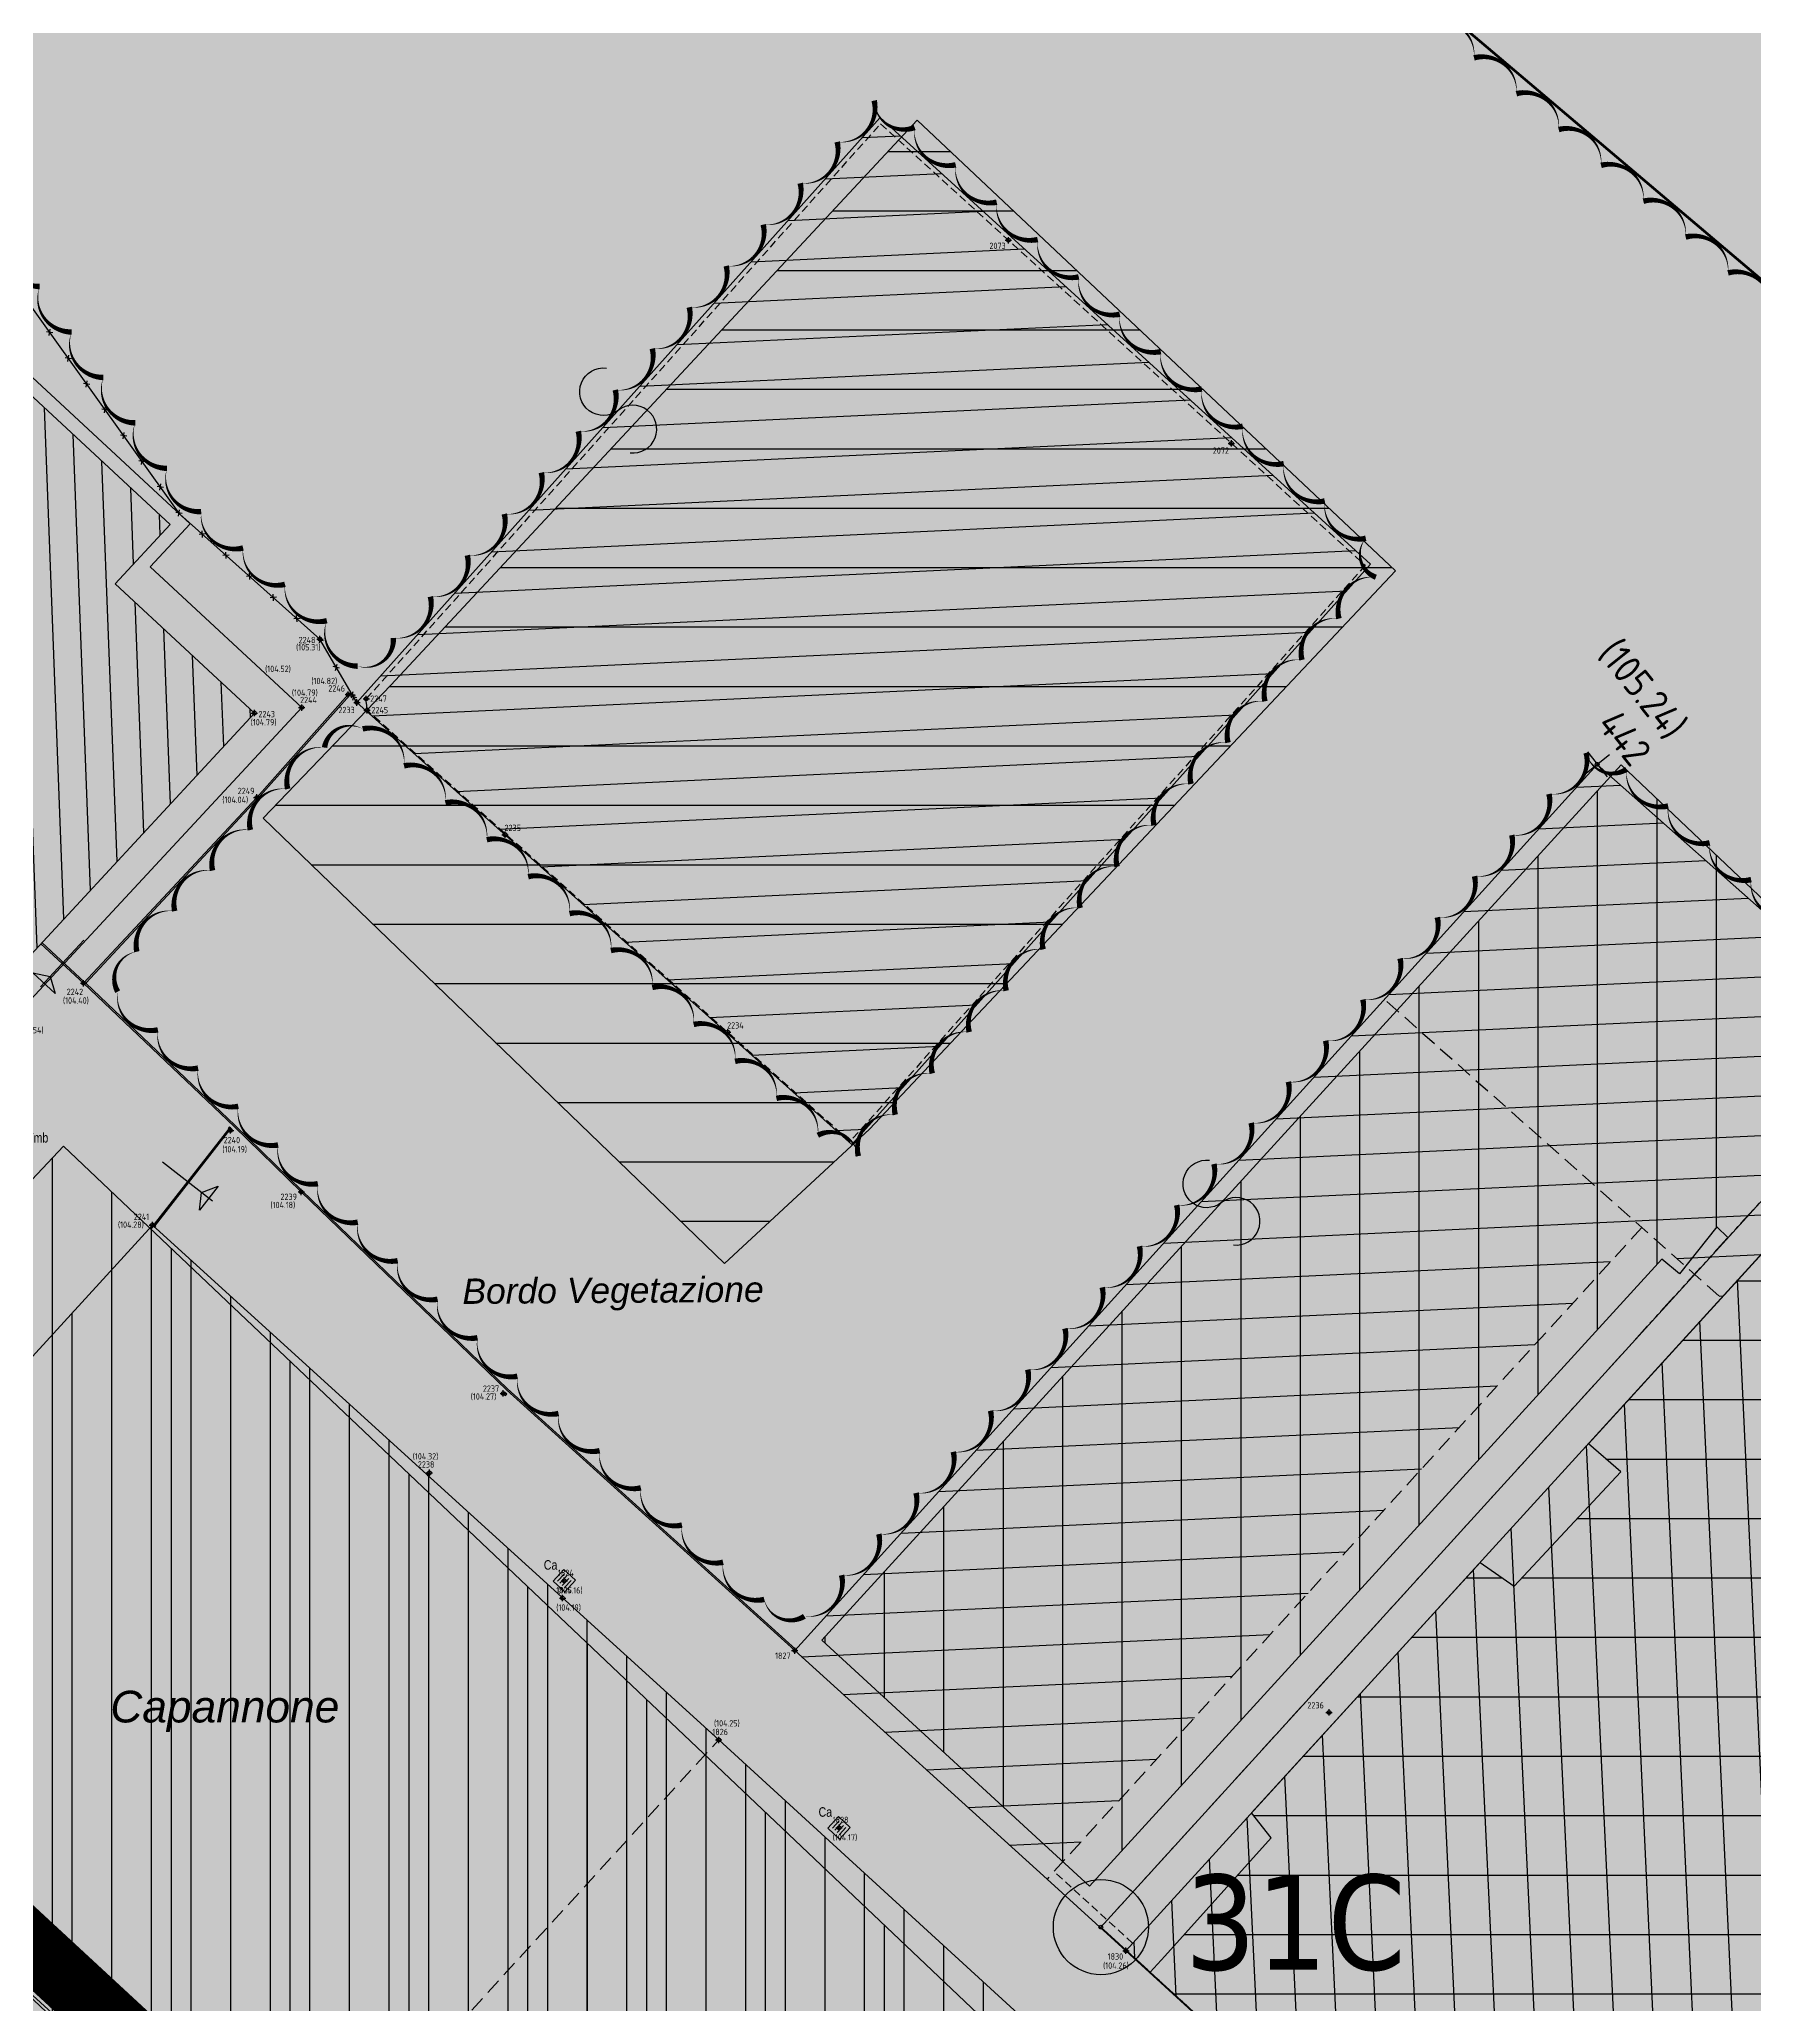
# Model space of a CAD drawing. Extents: x 9555 to 11275, y -8412 to -6382.
# Drawn here: x 10272.7 to 10326.8, y -7922.2 to -7860.2 of the extents above; entities that cross this region are included whole.
import ezdxf
from ezdxf.enums import TextEntityAlignment as Align

# ---------------------------------------------------------------- set-up
doc = ezdxf.new("R2010")
doc.units = 0
doc.header["$MEASUREMENT"] = 0
doc.header["$XCLIPFRAME"] = 2
doc.header["$PDMODE"] = 33
doc.header["$PDSIZE"] = 0.12
for name, pattern in [('DASHED', [0.75, 0.5, -0.25]), ('DASHEDX2', [1.5, 1, -0.5]), ('HIDDEN', [0.375, 0.25, -0.125]), ('PHANTOM2', [1.25, 0.625, -0.125, 0.125, -0.125, 0.125, -0.125])]:
    doc.linetypes.add(name, pattern=pattern)
doc.layers.get('0').update_dxf_attribs({"color": 53, "lineweight": 50})
for name, color, linetype in [('01_PROG', 7, 'Continuous'), ('02_CAT', 7, 'Continuous'), ('Conf Lotti-Retino', 253, 'Continuous'), ('Conf-N', 7, 'Continuous'), ('Conf-P', 2, 'Continuous'), ('Fgl-Cat_Txt-DivisioneAllegati', 161, 'DASHEDX2'), ('GE_9632-NOME_P', 8, 'Continuous'), ('GE_9632-PUNTI', 8, 'Continuous'), ('GE_9632-QUOTE_P', 8, 'Continuous'), ('GE_9632-SIMBOLI', 8, 'Continuous'), ('GEI-Nome_P', 6, 'Continuous'), ('GEI-Punti', 7, 'Continuous'), ('Gei-Punti_3D', 3, 'Continuous'), ('GEI-Quote_P', 3, 'Continuous'), ('GEI-Simboli', 6, 'Continuous'), ('Immagine', 181, 'Continuous'), ('Ril-Alb_BordoVegetazione', 67, 'Continuous'), ('Ril-Fabbr-Camminamento', 4, 'Continuous'), ('Ril-Fabbr_Retino', 8, 'Continuous'), ('Ril-Rec', 4, 'Continuous'), ('Ril-Recinzione_Metallica', 4, 'Continuous'), ('Ril-Siepe', 72, 'Continuous'), ('Ril-Tomb_CADITOIA-Chiusino', 5, 'Continuous'), ('Ril-Tombino', 5, 'Continuous')]:
    doc.layers.add(name, color=color, linetype=linetype)
for name, color, linetype, lineweight in [('Conf Lotti', 2, 'PHANTOM2', 30), ('Fgl.957D_Estratto', 162, 'Continuous', 30), ('Fr01 Fgl. 957D', 140, 'Continuous', 30), ('Ril-Fabbr', 9, 'Continuous', 30)]:
    doc.layers.add(name, color=color, linetype=linetype, lineweight=lineweight)
doc.styles.add('ArialCorsivo', font='ariali.ttf')
doc.styles.add('HELVLA', font='helvl', dxfattribs={"width": 0.8})
doc.styles.get("Standard").update_dxf_attribs({"font": 'isocp.shx'})
doc.styles.add('Tahoma', font='tahoma.ttf')
picture_1 = doc.add_image_def('image1.png', size_in_pixel=(3510, 4950))
picture_2 = doc.add_image_def('image2.png', size_in_pixel=(4950, 3510))
picture_3 = doc.add_image_def('image3.png', size_in_pixel=(3510, 4950))

# ---------------------------------------------------------------- blocks, each defined once
blk = doc.blocks.new('TCa-a')
at = {"layer": 'Ril-Tomb_CADITOIA-Chiusino'}
for p, q in [((-0.15, 0.15), (0.15, 0.15)), ((-0.15, 0.05), (0.15, 0.05)), ((-0.15, -0.05), (0.15, -0.05)), ((-0.15, -0.15), (0.15, -0.15))]:
    blk.add_line(p, q, dxfattribs=at)
blk.add_lwpolyline([(-0.25, -0.25), (0.25, -0.25), (0.25, 0.25), (-0.25, 0.25)], close=True, dxfattribs=at)
blk = doc.blocks.new('R')
at = {"layer": 'Ril-Rec'}
for p, q in [((-0.071, 0.071), (0.071, -0.071)), ((-0.071, -0.071), (0.071, 0.071))]:
    blk.add_line(p, q, dxfattribs=at)
blk = doc.blocks.new('P-Lotto')
at = {"layer": 'Conf-N'}
blk.add_circle((0, 0), 1.5, dxfattribs=at)
at = {"layer": 'Conf-P'}
blk.add_point((0, 0), dxfattribs=at)
blk = doc.blocks.new('20043-1_Prog-Confini')
at = {"layer": 'Conf Lotti-Retino'}
for color, points in [(41, [(10278.897, -8012.22), (10188.639, -7930.138), (10307.726, -7799.19), (10366.912, -7853.014), (10339.327, -7883.347), (10306.204, -7919.768), (10337.209, -7948.101)]), (43, [(10370.399, -7911.605), (10339.327, -7883.347), (10306.204, -7919.768), (10337.209, -7948.101)])]:
    blk.add_hatch(color=color, dxfattribs=at).paths.add_polyline_path(points)
at = {"layer": 'Conf Lotti'}
for p, q in [((10306.204, -7919.768), (10366.912, -7853.014)), ((10337.209, -7948.101), (10306.204, -7919.768))]:
    blk.add_line(p, q, dxfattribs=at)
at = {"layer": 'Conf-P'}
blk.add_blockref('P-Lotto', (10306.204, -7919.768), dxfattribs=at)
at = {"layer": 'Conf-N', "style": 'Tahoma'}
blk.add_text('31C', height=3, dxfattribs=at).set_placement((10308.851, -7921.114))
blk = doc.blocks.new('-Fgl. 957D Estratto Foglio Intero_PostFR1')
at = {"layer": 'Immagine'}
image = blk.add_image(picture_1, insert=(10047.107, -8052.467), size_in_units=(594.323, 838.148), rotation=0.001621, dxfattribs=at)
image.set_boundary_path([(307.502, 335.181), (3170.12, 4586.921)])
image.dxf.flags = 15
blk = doc.blocks.new('-Fgl. 957E Estratto Foglio Intero_PostFR2')
at = {"layer": 'Immagine'}
image = blk.add_image(picture_2, insert=(9917.284, -8422.509), size_in_units=(838.183, 594.348), rotation=0.00109, dxfattribs=at)
image.set_boundary_path([(308.756, 193.629), (4680.161, 3410.458)])
image.dxf.flags = 15
blk = doc.blocks.new('-Fgl. 958 Estratto Foglio Intero_PostFR3')
at = {"layer": 'Immagine'}
image = blk.add_image(picture_3, insert=(9716.786, -8308.175), size_in_units=(1485.814, 2095.379), rotation=-0.001044, dxfattribs=at)
image.set_boundary_path([(486.986, 415.0435), (2987.88, 4584.8433)])
image.dxf.flags = 15
blk = doc.blocks.new('- Fogli_Unione (Estratti_20043_SpostatoComeAll.957E_SuRIL_PostFR1-FR2-FR3 (2021-02-08)')
for name in ['-Fgl. 958 Estratto Foglio Intero_PostFR3', '-Fgl. 957D Estratto Foglio Intero_PostFR1', '-Fgl. 957E Estratto Foglio Intero_PostFR2']:
    blk.add_blockref(name, (0, 0))
blk = doc.blocks.new('2493-1_PostFRAZ')
at = {"layer": 'Fgl.957D_Estratto', "lineweight": -3}
h = blk.add_hatch(dxfattribs=at)
h.set_pattern_fill('ANSI31', color=174, scale=15, angle=315, style=0)
h.paths.add_polyline_path([(10283.803, -7880.584), (10300.412, -7862.762), (10315.495, -7876.982), (10298.9, -7894.594), (10294.324, -7898.826), (10279.772, -7884.785)])
h = blk.add_hatch(dxfattribs=at)
h.set_pattern_fill('ANSI31', color=174, scale=15, angle=45, style=0)
h.paths.add_polyline_path([(10331.706, -7891.726), (10322.616, -7883.102), (10297.402, -7910.717), (10305.841, -7918.471), (10323.9, -7898.694), (10324.455, -7899.156), (10325.64, -7897.678), (10325.987, -7898.015)])
h = blk.add_hatch(dxfattribs=at)
h.set_pattern_fill('ANSI31', color=174, scale=15, angle=315, style=0)
h.paths.add_polyline_path([(10333.535, -7893.461), (10330.141, -7897.117), (10329.174, -7896.207), (10321.588, -7904.519), (10322.608, -7905.408), (10319.239, -7909.012), (10318.174, -7908.26), (10310.961, -7916.163), (10311.573, -7916.947), (10307.76, -7921.19), (10330.66, -7942.117), (10330.83, -7941.931), (10337.211, -7935.865), (10337.736, -7936.201), (10340.537, -7933.017), (10340.06, -7932.512), (10347.836, -7924.209), (10348.377, -7924.8), (10351.396, -7921.856), (10350.704, -7921.199), (10356.463, -7915.072)])
h = blk.add_hatch(dxfattribs=at)
h.set_pattern_fill('ANSI31', color=174, scale=15, angle=45, style=0)
h.paths.add_polyline_path([(10259.623, -7909.843), (10273.478, -7895.13), (10321.077, -7940.302), (10307.003, -7954.735)])
at = {"layer": 'Fgl-Cat_Txt-DivisioneAllegati', "const_width": 2}
blk.add_lwpolyline([(10702.686, -8099.801), (10705.703, -8097.601), (10664.995, -8032.71), (10624.259, -7971.584), (10623.508, -7972.543), (10605.077, -7944.282), (10562.182, -7879.895), (10525.19, -7921.143), (10505.715, -7903.79), (10497.194, -7913.056), (10472.275, -7892.921), (10440.452, -7863.619), (10396.214, -7912.031), (10395.176, -7911.098), (10388.238, -7918.529), (10387.581, -7917.808), (10339.974, -7969.724), (10333.592, -7976.514), (10323.136, -7967.248), (10242.662, -7892.829), (10231.648, -7862.037)], dxfattribs=at)
at = {"layer": 'Fgl.957D_Estratto'}
for points in [[(10283.803, -7880.584), (10300.412, -7862.762), (10315.495, -7876.982), (10298.9, -7894.594)], [(10298.9, -7894.594), (10294.324, -7898.826), (10279.772, -7884.785), (10283.803, -7880.584)], [(10331.706, -7891.726), (10322.616, -7883.102), (10297.402, -7910.717), (10305.841, -7918.471)], [(10307.76, -7921.19), (10308.219, -7920.68), (10311.573, -7916.947), (10310.961, -7916.163), (10318.174, -7908.26), (10319.239, -7909.012), (10322.608, -7905.408), (10321.588, -7904.519), (10329.174, -7896.207), (10330.141, -7897.117), (10333.535, -7893.461)], [(10325.987, -7898.015), (10325.64, -7897.678), (10324.455, -7899.156), (10323.9, -7898.694), (10305.841, -7918.471)]]:
    blk.add_lwpolyline(points, dxfattribs=at)
blk.add_lwpolyline([(10259.623, -7909.843), (10273.478, -7895.13), (10321.077, -7940.302), (10307.003, -7954.735)], close=True, dxfattribs=at)
at = {"layer": 'Fr01 Fgl. 957D'}
for p, q in [((10306.204, -7919.768), (10339.327, -7883.347)), ((10337.209, -7948.101), (10306.204, -7919.768))]:
    blk.add_line(p, q, dxfattribs=at)
for points in [[(10291.352, -7873.252, 1.496606), (10290.977, -7871.915, -1.496606), (10290.603, -7870.579)], [(10310.383, -7898.246, 1.496606), (10310.009, -7896.909, -1.496606), (10309.635, -7895.573)]]:
    blk.add_lwpolyline(points, format="xyb", dxfattribs=at)
blk.add_lwpolyline([(10308.219, -7920.68), (10307.76, -7921.19)], dxfattribs=at)
at = {"layer": '02_CAT'}
blk.add_blockref('- Fogli_Unione (Estratti_20043_SpostatoComeAll.957E_SuRIL_PostFR1-FR2-FR3 (2021-02-08)', (2.401, 6.764), dxfattribs=at)

msp = doc.modelspace()

# ---------------------------------------------------------------- hatches: boundary and pattern name
at = {"layer": 'Ril-Fabbr_Retino'}
h = msp.add_hatch(dxfattribs=at)
h.set_pattern_fill('ANSI31', color=256, scale=10, angle=317.7, style=2)
h.set_pattern_definition([(2.7, (1107.4237, 1995.9194), (-0.05888306, 1.24861234), [])])
h.paths.add_polyline_path([(10314.714, -7876.766), (10298.345, -7895.071), (10282.731, -7881.131), (10299.243, -7862.677)])
h = msp.add_hatch(dxfattribs=at)
h.set_pattern_fill('ANSI31', color=256, scale=7, angle=47.160045, style=0)
h.paths.add_polyline_path([(10271.252, -7890.367), (10279.499, -7881.463), (10275.1, -7877.383), (10276.834, -7875.514), (10269.693, -7868.89), (10269.993, -7868.556), (10264.715, -7863.883), (10262.042, -7866.859), (10267.307, -7871.547), (10267.925, -7870.859), (10270.533, -7873.311), (10262.273, -7882.039)])
h = msp.add_hatch(dxfattribs=at)
h.set_pattern_fill('ANSI31', color=256, scale=10, angle=317.7, style=2)
h.paths.add_polyline_path([(10332.513, -7892.524), (10321.864, -7883.082), (10296.546, -7911.041), (10304.504, -7918.256), (10323.271, -7897.694), (10325.784, -7899.922)])
h = msp.add_hatch(dxfattribs=at)
h.set_pattern_fill('ANSI31', color=256, scale=10, angle=47.7, style=2)
h.set_pattern_definition([(92.7, (1107.4237, 1995.9194), (-1.24861234, -0.05888306), [])])
h.paths.add_polyline_path([(10352.647, -7918.5), (10352.421, -7918.292), (10356.116, -7914.267), (10332.513, -7892.524), (10307.004, -7920.499), (10330.615, -7942.12), (10334.306, -7938.115), (10334.515, -7938.306), (10341.953, -7930.183), (10341.734, -7929.983), (10345.039, -7926.326), (10345.25, -7926.518)])
h = msp.add_hatch(dxfattribs=at)
h.set_pattern_fill('ANSI31', color=256, scale=10, angle=45, style=2)
h.paths.add_polyline_path([(10324.086, -7941.258), (10294.145, -7913.86), (10276.278, -7897.618), (10262.437, -7912.754), (10280.287, -7929.028), (10310.262, -7956.444)])
at = {"layer": 'Ril-Siepe'}
h = msp.add_hatch(dxfattribs=at)
h.set_pattern_fill('GNDCOVER', color=85, scale=0.5, angle=90, style=0)
h.set_pattern_definition([(90, (-0.05, 0.2), (-0.5, 0.5), [0.05, -0.45]), (90, (-0.15, 9e-18), (-0.5, 0.5), [0.05, -0.25, 0.05, -0.15]), (90, (-0.25, 0.45), (-0.5, 0.5), [0.125, -0.375]), (90, (-0.3, 0.1), (-0.5, 0.5), [0.15, -0.35]), (90, (-0.35, 2e-17), (-0.5, 0.5), [0.05, -0.45]), (90, (-0.375, 0.2), (-0.5, 0.5), [0.125, -0.375]), (180, (-0.35, 2e-17), (-0.5, -0.5), [0.05, -0.45]), (180, (3e-18, 0.05), (-0.5, -0.5), [0.05, -0.45]), (180, (-0.05, 0.075), (-0.5, -0.5), [0.075, -0.425]), (180, (-0.2, 0.1), (-0.5, -0.5), [0.1, -0.4]), (180, (-0.475, 0.25), (-0.5, -0.5), [0.075, -0.425]), (180, (-0.1, 0.3), (-0.5, -0.5), [0.05, -0.325, 0.075, -0.05]), (180, (-0.35, 0.35), (-0.5, -0.5), [0.05, -0.45]), (180, (-0.2, 0.4), (-0.5, -0.5), [0.1, -0.4]), (135, (-0.375, 0.025), (-0.5, 3e-17), [0.21, -0.497106781]), (135, (3e-18, 0.05), (-0.5, 3e-17), [0.141421356, -0.565685425]), (135, (-0.15, 0.05), (-0.5, 3e-17), [0.070710678, -0.636396103]), (135, (-0.425, 0.2), (-0.5, 3e-17), [0.070710678, -0.636396103]), (135, (-0.45, 0.3), (-0.5, 3e-17), [0.070710678, -0.636396103]), (135, (-0.05, 0.25), (-0.5, 3e-17), [0.0707105, -0.070711, 0.0707105, -0.494974781]), (225, (-0.3, 0.1), (-9e-17, -0.5), [0.0707105, -0.070711, 0.0707105, -0.494974781]), (225, (-0.05, 0.2), (-9e-17, -0.5), [0.0707105, -0.424264, 0.0707105, -0.141421781]), (225, (-0.1, 0.25), (-9e-17, -0.5), [0.070710678, -0.636396103]), (225, (-0.15, 0.3), (-9e-17, -0.5), [0.070710678, -0.636396103]), (225, (-0.3, 0.4), (-9e-17, -0.5), [0.070710678, -0.636396103]), (225, (-0.375, 0.45), (-9e-17, -0.5), [0.070710678, -0.636396103]), (225, (-0.05, 0.45), (-9e-17, -0.5), [0.11, -0.597106781]), (116.5650512, (-0.35, 0.15), (-3e-11, 0.5), [0.0559017, -1.062132288]), (116.5650512, (-0.3, 0.25), (-3e-11, 0.5), [0.1118034, -1.006230589]), (116.5650512, (-0.3, 0.4), (-3e-11, 0.5), [0.1118034, -1.006230589]), (116.5650512, (-0.35, 0.05), (-3e-11, 0.5), [0.1677051, -0.950328888]), (153.4349488, (-0.4, 2e-17), (-0.5, 3e-11), [0.1118034, -1.006230589]), (206.5650512, (-0.05, 0.05), (-0.5, -3e-11), [0.1118034, -1.006230589]), (206.5650512, (-0.15, 0.2), (-0.5, -3e-11), [0.1118034, -1.006230589]), (206.5650512, (-0.1, 0.15), (-0.5, -3e-11), [0.1118034, -1.006230589]), (206.5650512, (-0.2, 0.25), (-0.5, -3e-11), [0.1118034, -1.006230589]), (206.5650512, (-0.2, 0.35), (-0.5, -3e-11), [0.1118034, -1.006230589]), (206.5650512, (2e-17, 0.35), (-0.5, -3e-11), [0.1118034, -1.006230589]), (206.5650512, (-0.45, 3e-17), (-0.5, -3e-11), [0.1118034, -1.006230589]), (243.4349488, (-0.15, 9e-18), (-3e-11, -0.5), [0.1118034, -1.006230589]), (243.4349488, (-0.45, 0.45), (-3e-11, -0.5), [0.1118034, -1.006230589]), (243.4349488, (-0.45, 0.3), (-3e-11, -0.5), [0.0559017, -1.062132288]), (243.4349488, (-0.425, 0.4), (-3e-11, -0.5), [0.0559017, -1.062132288])])
edge = h.paths.add_edge_path()
edge.add_line((10306.162, -7803.492), (10305.479, -7802.761))
edge.add_line((10305.479, -7802.761), (10301.439, -7806.531))
edge.add_arc((10291.501, -7792.604), 17.109, 290.50479, 305.51302, ccw=False)
edge.add_line((10297.494, -7808.629), (10290.907, -7810.747))
edge.add_arc((10310.592, -7860.177), 53.205, 111.71452, 124.7948)
edge.add_line((10280.231, -7816.485), (10263.049, -7830.063))
edge.add_arc((8587.789, -5895.642), 2558.999, 310.500247, 310.893444, ccw=False)
edge.add_line((10249.735, -7841.514), (10243.288, -7847.846))
edge.add_line((10243.288, -7847.846), (10240.593, -7850.609))
edge.add_line((10240.593, -7850.609), (10229.184, -7862.779))
edge.add_line((10229.184, -7862.779), (10226.938, -7865.011))
edge.add_line((10226.938, -7865.011), (10224.769, -7866.288))
edge.add_line((10224.769, -7866.288), (10222.77, -7867.088))
edge.add_line((10222.77, -7867.088), (10220.789, -7865.797))
edge.add_line((10220.789, -7865.797), (10220.243, -7866.635))
edge.add_line((10220.243, -7866.635), (10222.659, -7868.21))
edge.add_line((10222.659, -7868.21), (10225.211, -7867.188))
edge.add_line((10225.211, -7867.188), (10227.554, -7865.809))
edge.add_line((10227.554, -7865.809), (10229.902, -7863.475))
edge.add_line((10229.902, -7863.475), (10241.315, -7851.3))
edge.add_line((10241.315, -7851.3), (10243.996, -7848.552))
edge.add_line((10243.996, -7848.552), (10250.411, -7842.251))
edge.add_arc((8587.789, -5895.642), 2559.999, 310.501026, 310.892941)
edge.add_line((10263.687, -7830.833), (10280.827, -7817.289))
edge.add_arc((10310.592, -7860.177), 52.205, 111.75158, 124.76122, ccw=False)
edge.add_line((10291.246, -7811.689), (10297.822, -7809.574))
edge.add_arc((10291.501, -7792.604), 18.109, 290.42983, 305.72343)
edge.add_line((10302.074, -7807.306), (10306.162, -7803.492))

# ---------------------------------------------------------------- linework, layer by layer
at = {"layer": 'GE_9632-PUNTI'}
msp.add_point((10321.864, -7883.082), dxfattribs=at)
at = {"layer": 'GE_9632-SIMBOLI'}
for p, q in [((10321.473, -7883.394), (10322.255, -7882.77)), ((10321.553, -7882.691), (10322.176, -7883.473))]:
    msp.add_line(p, q, dxfattribs=at)
at = {"layer": 'GEI-Punti', "color": 4}
for p in [(10303.285, -7866.545), (10310.322, -7872.955), (10283.025, -7881.017), (10283.052, -7881.376), (10287.405, -7885.303), (10294.429, -7891.533)]:
    msp.add_point(p, dxfattribs=at)
at = {"layer": 'GEI-Punti'}
for p in [(10281.562, -7879.132), (10282.456, -7880.881), (10282.731, -7881.131), (10279.499, -7881.463), (10280.99, -7881.29), (10279.573, -7884.128), (10274.106, -7889.988), (10278.744, -7894.633), (10280.974, -7896.571), (10276.278, -7897.618), (10287.347, -7902.931), (10285.018, -7905.433), (10289.275, -7908.841), (10289.22, -7909.385), (10296.546, -7911.041), (10313.402, -7912.997), (10294.145, -7913.86), (10297.943, -7916.635), (10306.992, -7920.512)]:
    msp.add_point(p, dxfattribs=at)
at = {"layer": 'Gei-Punti_3D'}
for p in [(10281.562, -7879.132, 105.306), (10282.456, -7880.881, 104.817), (10279.499, -7881.463, 104.794), (10280.99, -7881.29, 104.789), (10279.573, -7884.128, 104.038), (10274.106, -7889.988, 104.404), (10278.744, -7894.633, 104.189), (10280.974, -7896.571, 104.178), (10276.278, -7897.618, 104.277), (10287.347, -7902.931, 104.275), (10285.018, -7905.433, 104.316), (10289.275, -7908.841, 104.163), (10289.22, -7909.385, 104.187), (10294.145, -7913.86, 104.25), (10297.943, -7916.635, 104.171), (10306.992, -7920.512, 104.261)]:
    msp.add_point(p, dxfattribs=at)
at = {"layer": 'GEI-Simboli', "color": 4}
for p, q in [((10303.185, -7866.545), (10303.386, -7866.545)), ((10303.285, -7866.645), (10303.285, -7866.445)), ((10310.222, -7872.955), (10310.422, -7872.955)), ((10310.322, -7873.055), (10310.322, -7872.855)), ((10282.925, -7881.017), (10283.125, -7881.017)), ((10283.025, -7881.117), (10283.025, -7880.917)), ((10282.952, -7881.376), (10283.153, -7881.376)), ((10283.052, -7881.476), (10283.052, -7881.276)), ((10287.305, -7885.303), (10287.505, -7885.303)), ((10287.405, -7885.403), (10287.405, -7885.203)), ((10294.329, -7891.533), (10294.529, -7891.533)), ((10294.429, -7891.633), (10294.429, -7891.433))]:
    msp.add_line(p, q, dxfattribs=at)
at = {"layer": 'GEI-Simboli'}
for p, q in [((10281.462, -7879.132), (10281.662, -7879.132)), ((10281.562, -7879.232), (10281.562, -7879.032)), ((10282.356, -7880.881), (10282.556, -7880.881)), ((10282.456, -7880.981), (10282.456, -7880.781)), ((10282.631, -7881.131), (10282.831, -7881.131)), ((10282.731, -7881.231), (10282.731, -7881.031)), ((10279.399, -7881.463), (10279.599, -7881.463)), ((10279.499, -7881.563), (10279.499, -7881.363)), ((10280.89, -7881.29), (10281.09, -7881.29)), ((10280.99, -7881.39), (10280.99, -7881.19)), ((10279.473, -7884.128), (10279.673, -7884.128)), ((10279.573, -7884.228), (10279.573, -7884.028)), ((10274.006, -7889.988), (10274.206, -7889.988)), ((10274.106, -7890.088), (10274.106, -7889.888)), ((10278.644, -7894.633), (10278.844, -7894.633)), ((10278.744, -7894.733), (10278.744, -7894.533)), ((10280.874, -7896.571), (10281.074, -7896.571)), ((10280.974, -7896.671), (10280.974, -7896.471)), ((10276.178, -7897.618), (10276.378, -7897.618)), ((10276.278, -7897.718), (10276.278, -7897.519)), ((10287.347, -7903.031), (10287.347, -7902.831)), ((10287.247, -7902.931), (10287.447, -7902.931)), ((10285.018, -7905.533), (10285.018, -7905.333)), ((10284.918, -7905.433), (10285.118, -7905.433)), ((10289.175, -7908.841), (10289.375, -7908.841)), ((10289.275, -7908.941), (10289.275, -7908.741)), ((10289.12, -7909.385), (10289.32, -7909.385)), ((10289.22, -7909.485), (10289.22, -7909.285)), ((10296.446, -7911.041), (10296.646, -7911.041)), ((10296.546, -7911.141), (10296.546, -7910.941)), ((10313.302, -7912.997), (10313.502, -7912.997)), ((10313.402, -7913.096), (10313.402, -7912.896)), ((10294.045, -7913.86), (10294.245, -7913.86)), ((10294.145, -7913.96), (10294.145, -7913.76)), ((10297.843, -7916.635), (10298.043, -7916.635)), ((10297.943, -7916.735), (10297.943, -7916.535)), ((10306.892, -7920.512), (10307.092, -7920.512)), ((10306.992, -7920.612), (10306.992, -7920.412))]:
    msp.add_line(p, q, dxfattribs=at)
at = {"layer": 'Ril-Alb_BordoVegetazione'}
for points in [[(10327.326, -7868.708, 0, 0.175, 0.520567), (10325.991, -7867.577, 0, 0.175, 0.520567), (10324.655, -7866.446, 0, 0.175, 0.520567), (10323.32, -7865.315, 0, 0.175, 0.520567), (10321.985, -7864.184, 0, 0.175, 0.520567), (10320.649, -7863.054, 0, 0.175, 0.520567), (10319.314, -7861.923, 0, 0.175, 0.520567), (10317.978, -7860.792, 0, 0.175, 0.520567), (10316.643, -7859.661, 0, 0.175, 0.520567)], [(10271.738, -7866.565, 0, 0.175, 0.520567), (10272.725, -7868.009, 0, 0.175, 0.520567), (10273.729, -7869.442, 0, 0.175, 0.520567), (10274.733, -7870.876, 0, 0.175, 0.520567), (10275.737, -7872.309, 0, 0.175, 0.520567), (10276.74, -7873.743, 0, 0.175, 0.520567), (10277.817, -7875.11, 0, 0.175, 0.520567), (10279.139, -7876.257, 0, 0.175, 0.520567), (10280.461, -7877.403, 0, 0.175, 0.520567), (10281.783, -7878.55, 0, 0.175, 0.520567), (10282.756, -7879.986, 0, 0.175, 0.520567), (10283.882, -7879.095, 0, 0.175, 0.520567), (10285.049, -7877.791, 0, 0.175, 0.520567), (10286.215, -7876.487, 0, 0.175, 0.520567), (10287.382, -7875.183, 0, 0.175, 0.520567), (10288.549, -7873.879, 0, 0.175, 0.520567), (10289.716, -7872.574, 0, 0.175, 0.520567), (10290.883, -7871.27, 0, 0.175, 0.520567), (10292.05, -7869.966, 0, 0.175, 0.520567), (10293.217, -7868.662, 0, 0.175, 0.520567), (10294.384, -7867.358, 0, 0.175, 0.520567), (10295.551, -7866.054, 0, 0.175, 0.520567), (10296.718, -7864.749, 0, 0.175, 0.520567), (10297.884, -7863.445, 0, 0.175, 0.520567), (10299.051, -7862.141, 0, 0.175, 0.520567), (10300.328, -7862.99, 0, 0.175, 0.520567), (10301.622, -7864.168, 0, 0.175, 0.520567), (10302.916, -7865.346, 0, 0.175, 0.520567), (10304.21, -7866.525, 0, 0.175, 0.520567), (10305.504, -7867.703, 0, 0.175, 0.520567), (10306.798, -7868.881, 0, 0.175, 0.520567), (10308.092, -7870.06, 0, 0.175, 0.520567), (10309.386, -7871.238, 0, 0.175, 0.520567), (10310.68, -7872.416, 0, 0.175, 0.520567), (10311.974, -7873.594, 0, 0.175, 0.520567), (10313.267, -7874.773, 0, 0.175, 0.520567), (10314.561, -7875.951, 0, 0.175, 0.520567), (10314.88, -7877.179, 0, 0.175, 0.520567), (10313.714, -7878.484, 0, 0.175, 0.520567), (10312.548, -7879.788, 0, 0.175, 0.520567), (10311.381, -7881.093, 0, 0.175, 0.520567), (10310.215, -7882.397, 0, 0.175, 0.520567), (10309.048, -7883.702, 0, 0.175, 0.520567), (10307.882, -7885.006, 0, 0.175, 0.520567), (10306.715, -7886.311, 0, 0.175, 0.520567), (10305.549, -7887.616, 0, 0.175, 0.520567), (10304.382, -7888.92, 0, 0.175, 0.520567), (10303.216, -7890.225, 0, 0.175, 0.520567), (10302.049, -7891.529, 0, 0.175, 0.520567), (10300.883, -7892.834, 0, 0.175, 0.520567), (10299.716, -7894.138, 0, 0.175, 0.520567), (10298.55, -7895.443, 0, 0.175, 0.520567), (10297.273, -7894.784, 0, 0.175, 0.520567), (10295.967, -7893.619, 0, 0.175, 0.520567), (10294.662, -7892.453, 0, 0.175, 0.520567), (10293.356, -7891.288, 0, 0.175, 0.520567), (10292.051, -7890.122, 0, 0.175, 0.520567), (10290.745, -7888.957, 0, 0.175, 0.520567), (10289.44, -7887.791, 0, 0.175, 0.520567), (10288.135, -7886.626, 0, 0.175, 0.520567), (10286.829, -7885.46, 0, 0.175, 0.520567), (10285.524, -7884.295, 0, 0.175, 0.520567), (10284.218, -7883.13, 0, 0.175, 0.520567), (10282.913, -7881.964, 0, 0.175, 0.520567), (10281.709, -7882.551, 0, 0.175, 0.520567), (10280.547, -7883.859, 0, 0.175, 0.520567), (10279.369, -7885.153, 0, 0.175, 0.520567), (10278.175, -7886.433, 0, 0.175, 0.520567), (10276.981, -7887.712, 0, 0.175, 0.520567), (10275.787, -7888.992, 0, 0.175, 0.520567), (10275.184, -7890.254, 0, 0.175, 0.520567), (10276.452, -7891.46, 0, 0.175, 0.520567), (10277.72, -7892.666, 0, 0.175, 0.520567), (10278.988, -7893.872, 0, 0.175, 0.520567), (10280.244, -7895.091, 0, 0.175, 0.520567), (10281.498, -7896.312, 0, 0.175, 0.520567), (10282.757, -7897.527, 0, 0.175, 0.520567), (10284.016, -7898.743, 0, 0.175, 0.520567), (10285.275, -7899.958, 0, 0.175, 0.520567), (10286.534, -7901.173, 0, 0.175, 0.520567), (10287.793, -7902.389, 0, 0.175, 0.520567), (10289.091, -7903.563, 0, 0.175, 0.520567), (10290.389, -7904.736, 0, 0.175, 0.520567), (10291.688, -7905.91, 0, 0.175, 0.520567), (10292.986, -7907.083, 0, 0.175, 0.520567), (10294.284, -7908.256, 0, 0.175, 0.520567), (10295.583, -7909.429, 0, 0.175, 0.520567), (10296.849, -7909.961, 0, 0.175, 0.520567), (10298.024, -7908.664, 0, 0.175, 0.520567), (10299.199, -7907.367, 0, 0.175, 0.520567), (10300.373, -7906.07, 0, 0.175, 0.520567), (10301.548, -7904.772, 0, 0.175, 0.520567), (10302.723, -7903.475, 0, 0.175, 0.520567), (10303.897, -7902.178, 0, 0.175, 0.520567), (10305.072, -7900.881, 0, 0.175, 0.520567), (10306.247, -7899.584, 0, 0.175, 0.520567), (10307.421, -7898.287, 0, 0.175, 0.520567), (10308.596, -7896.989, 0, 0.175, 0.520567), (10309.771, -7895.692, 0, 0.175, 0.520567), (10310.945, -7894.395, 0, 0.175, 0.520567), (10312.12, -7893.098, 0, 0.175, 0.520567), (10313.295, -7891.801, 0, 0.175, 0.520567), (10314.469, -7890.504, 0, 0.175, 0.520567), (10315.644, -7889.206, 0, 0.175, 0.520567), (10316.819, -7887.909, 0, 0.175, 0.520567), (10317.993, -7886.612, 0, 0.175, 0.520567), (10319.168, -7885.315, 0, 0.175, 0.520567), (10320.342, -7884.018, 0, 0.175, 0.520567), (10321.517, -7882.72, 0, 0.175, 0.520567), (10322.791, -7883.236, 0, 0.175, 0.520567), (10324.101, -7884.397, 0, 0.175, 0.520567), (10325.41, -7885.558, 0, 0.175, 0.520567), (10326.719, -7886.719, 0, 0.175, 0.520567), (10328.029, -7887.88, 0, 0.175, 0.520567)]]:
    msp.add_lwpolyline(points, format="xyseb", dxfattribs=at)
at = {"layer": 'Ril-Fabbr'}
for p, q in [((10299.243, -7862.677), (10282.731, -7881.131)), ((10314.714, -7876.766), (10299.243, -7862.677)), ((10314.714, -7876.766), (10298.345, -7895.071)), ((10298.345, -7895.071), (10282.731, -7881.131)), ((10296.546, -7911.041), (10321.864, -7883.082)), ((10321.864, -7883.082), (10332.513, -7892.524)), ((10332.513, -7892.524), (10306.992, -7920.512)), ((10304.504, -7918.256), (10296.546, -7911.041))]:
    msp.add_line(p, q, dxfattribs=at)
at = {"layer": 'Ril-Fabbr', "linetype": 'DASHED'}
for p, q in [((10315.23, -7890.564), (10325.784, -7899.922)), ((10323.271, -7897.694), (10304.504, -7918.256))]:
    msp.add_line(p, q, dxfattribs=at)
at = {"layer": 'Ril-Fabbr', "color": 7, "linetype": 'DASHED'}
msp.add_line((10280.287, -7929.028), (10294.145, -7913.86), dxfattribs=at)
at = {"layer": 'Ril-Fabbr', "color": 6}
msp.add_line((10306.992, -7920.512), (10304.504, -7918.256), dxfattribs=at)
at = {"layer": 'Ril-Fabbr', "color": 6, "linetype": 'HIDDEN'}
msp.add_line((10307.206, -7920.277), (10304.727, -7918.012), dxfattribs=at)
msp.add_lwpolyline([(10298.292, -7894.981), (10283.052, -7881.376), (10283.025, -7881.017), (10299.255, -7862.873), (10314.546, -7876.803)], close=True, dxfattribs=at)
at = {"layer": 'Ril-Fabbr'}
for points in [[(10267.925, -7870.859), (10270.533, -7873.311), (10262.273, -7882.039), (10271.252, -7890.367), (10279.499, -7881.463), (10275.1, -7877.383), (10276.834, -7875.514), (10269.693, -7868.89), (10269.993, -7868.556), (10264.715, -7863.883), (10262.042, -7866.859), (10267.307, -7871.547), (10267.925, -7870.859)], [(10332.513, -7892.524), (10356.116, -7914.267), (10352.421, -7918.292), (10352.647, -7918.5), (10345.25, -7926.518), (10345.039, -7926.326), (10341.734, -7929.983), (10341.953, -7930.183), (10334.515, -7938.306), (10334.306, -7938.115), (10330.615, -7942.12), (10306.992, -7920.512)]]:
    msp.add_lwpolyline(points, dxfattribs=at)
at = {"layer": 'Ril-Fabbr', "color": 7}
msp.add_lwpolyline([(10324.086, -7941.258), (10310.259, -7956.428), (10280.287, -7929.028), (10262.437, -7912.754), (10276.278, -7897.618), (10294.145, -7913.86)], close=True, dxfattribs=at)
at = {"layer": 'Ril-Fabbr-Camminamento'}
msp.add_lwpolyline([(10270.078, -7872.884), (10267.781, -7875.354), (10266.482, -7876.732), (10261.496, -7882.352), (10271.483, -7891.531), (10280.99, -7881.29), (10276.206, -7876.853), (10277.47, -7875.49), (10272.198, -7870.601), (10271.892, -7870.931)], dxfattribs=at)
at = {"layer": 'Ril-Rec'}
msp.add_lwpolyline([(10282.731, -7881.131), (10281.562, -7879.132), (10277.14, -7875.184), (10271.33, -7867.068), (10269.885, -7864.453), (10270.017, -7857.893), (10270.786, -7849.413)], dxfattribs=at)
at = {"layer": 'Ril-Recinzione_Metallica'}
for p, q in [((10272.753, -7890.097), (10274.112, -7888.63)), ((10274.106, -7889.988), (10272.759, -7888.74)), ((10274.14, -7889.951), (10272.793, -7888.703)), ((10278.175, -7896.863), (10276.599, -7895.631))]:
    msp.add_line(p, q, dxfattribs=at)
msp.add_lwpolyline([(10255.84, -7848.509), (10258.707, -7846.585), (10277.651, -7832.778), (10284.096, -7830.987), (10285.021, -7831.893), (10303.688, -7847.968), (10330.918, -7871.03), (10336.323, -7867.202), (10336.351, -7867.243), (10330.916, -7871.093), (10303.655, -7848.006), (10284.987, -7831.93), (10284.081, -7831.043), (10277.673, -7832.824), (10258.736, -7846.626), (10255.872, -7848.547), (10226.411, -7880.34), (10205.854, -7902.31), (10213.321, -7909.305), (10213.707, -7909.618)], dxfattribs=at)
at = {"layer": 'Ril-Recinzione_Metallica', "color": 7}
for points in [[(10296.546, -7911.041), (10287.448, -7902.82), (10280.974, -7896.571), (10278.858, -7894.508), (10274.106, -7889.988), (10279.573, -7884.128), (10282.456, -7880.881)], [(10296.58, -7911.004), (10287.482, -7902.783), (10281.009, -7896.535), (10278.893, -7894.472), (10274.177, -7889.986), (10279.61, -7884.162), (10282.494, -7880.914)]]:
    msp.add_lwpolyline(points, dxfattribs=at)
for points in [[(10272.504, -7889.662), (10273.05, -7889.776), (10273.206, -7890.312)], [(10278.784, -7894.589), (10278.71, -7894.522), (10278.67, -7894.566), (10278.744, -7894.633)], [(10277.762, -7897.147), (10277.83, -7896.594), (10278.351, -7896.394)], [(10276.392, -7897.641), (10276.318, -7897.574), (10276.278, -7897.618), (10276.352, -7897.686)], [(10287.461, -7902.954), (10287.387, -7902.887), (10287.347, -7902.931), (10287.421, -7902.998)], [(10285.02, -7905.431), (10284.953, -7905.505), (10284.997, -7905.545), (10285.065, -7905.471)]]:
    msp.add_lwpolyline(points, close=True, dxfattribs=at)
at = {"layer": 'Ril-Recinzione_Metallica'}
msp.add_lwpolyline([(10278.725, -7894.617), (10278.688, -7894.583), (10276.335, -7897.592), (10276.375, -7897.623)], close=True, dxfattribs=at)

# ---------------------------------------------------------------- block references
at = {"layer": '01_PROG'}
msp.add_blockref('20043-1_Prog-Confini', (0, 0), dxfattribs=at)
at = {"layer": '02_CAT'}
msp.add_blockref('2493-1_PostFRAZ', (0, 0), dxfattribs=at)
at = {"layer": 'Ril-Rec'}
for p, rotation in [((10273.039, -7869.456), 125.5989968393035), ((10273.622, -7870.269), 125.5989968393035), ((10274.204, -7871.082), 125.5989968393035), ((10274.786, -7871.895), 125.5989968393035), ((10275.368, -7872.708), 125.5989968393035), ((10275.95, -7873.521), 125.5989968393035), ((10276.532, -7874.335), 125.5989968393035), ((10277.114, -7875.148), 125.5989968393035), ((10277.853, -7875.82), 138.2380801819352), ((10278.599, -7876.486), 138.2380801819352), ((10279.345, -7877.152), 138.2380801819352), ((10280.091, -7877.818), 138.2380801819352), ((10280.836, -7878.484), 138.2380801819352), ((10281.576, -7879.156), 120.3111146403542), ((10282.081, -7880.019), 120.3111146403542), ((10282.585, -7880.882), 120.3111146403542), ((10282.631, -7880.96), 120.3111146403542)]:
    msp.add_blockref('R', p, dxfattribs=dict(at, rotation=rotation))
at = {"layer": 'Ril-Tomb_CADITOIA-Chiusino', "rotation": 227.5400262838851}
for p in [(10289.275, -7908.841), (10297.943, -7916.635)]:
    msp.add_blockref('TCa-a', p, dxfattribs=at)

# ---------------------------------------------------------------- texts
at = {"layer": 'GE_9632-NOME_P'}
msp.add_text('442', height=0.9, rotation=308.55779, dxfattribs=at).set_placement((10321.827, -7881.833))
at = {"layer": 'GE_9632-QUOTE_P'}
msp.add_text('(105.24)', height=0.9, rotation=308.55779, dxfattribs=at).set_placement((10321.848, -7879.595))
at = {"layer": 'GEI-Nome_P', "color": 4}
for s, p in [('2073', (10302.687, -7866.824)), ('2072', (10309.736, -7873.284)), ('2247', (10283.152, -7881.109)), ('2245', (10283.188, -7881.47)), ('2235', (10287.388, -7885.187)), ('2234', (10294.411, -7891.417))]:
    msp.add_text(s, height=0.2, dxfattribs=at).set_placement(p)
at = {"layer": 'GEI-Nome_P'}
for s, p in [('2248', (10280.892, -7879.259)), ('2244', (10280.939, -7881.151)), ('2246', (10281.829, -7880.786)), ('2243', (10279.623, -7881.598)), ('2233', (10282.148, -7881.467)), ('2249', (10278.971, -7884.021)), ('2242', (10273.574, -7890.361)), ('2240', (10278.527, -7895.036)), ('2239', (10280.321, -7896.825)), ('2241', (10275.691, -7897.457)), ('2237', (10286.706, -7902.878)), ('2238', (10284.655, -7905.27)), ('1825', (10289.02, -7909.235)), ('1824', (10289.075, -7908.691)), ('1827', (10295.925, -7911.304)), ('2236', (10312.72, -7912.868)), ('1826', (10293.945, -7913.71)), ('1828', (10297.743, -7916.485)), ('1830', (10306.417, -7920.794))]:
    msp.add_text(s, height=0.2, dxfattribs=at).set_placement(p)
at = {"layer": 'GEI-Quote_P'}
for s, p in [('(105.31)', (10280.812, -7879.487)), ('(104.52)', (10279.835, -7880.17)), ('(104.82)', (10281.293, -7880.552)), ('(104.79)', (10280.679, -7880.92)), ('(104.79)', (10279.378, -7881.854)), ('(104.04)', (10278.483, -7884.299)), ('(104.40)', (10273.456, -7890.633)), ('(104.54)', (10272.021, -7891.566)), ('(104.19)', (10278.484, -7895.326)), ('(104.18)', (10280.002, -7897.084)), ('(104.28)', (10275.191, -7897.705)), ('(104.27)', (10286.322, -7903.126)), ('(104.32)', (10284.492, -7905.014)), ('(104.16)', (10289.075, -7909.241)), ('(104.19)', (10289.02, -7909.785)), ('(104.25)', (10293.997, -7913.436)), ('(104.17)', (10297.743, -7917.035)), ('(104.26)', (10306.273, -7921.081))]:
    msp.add_text(s, height=0.2, dxfattribs=at).set_placement(p)
at = {"layer": 'Ril-Alb_BordoVegetazione', "style": 'ArialCorsivo'}
msp.add_text('Bordo Vegetazione', height=0.8, rotation=0.39208, dxfattribs=at).set_placement((10286.062, -7900.106))
at = {"layer": 'Ril-Fabbr', "color": 7, "style": 'ArialCorsivo'}
msp.add_text('Capannone', height=1, dxfattribs=at).set_placement((10274.952, -7913.31))
at = {"layer": 'Ril-Tomb_CADITOIA-Chiusino', "style": 'HELVLA', "width": 0.8}
for p in [(10288.842, -7908.34), (10297.511, -7916.135)]:
    msp.add_text('Ca', height=0.3, dxfattribs=at).set_placement(p, align=Align.MIDDLE)
at = {"layer": 'Ril-Tombino', "style": 'HELVLA', "width": 0.8}
msp.add_text('Tmb', height=0.3, dxfattribs=at).set_placement((10272.659, -7894.857), align=Align.MIDDLE)

doc.saveas('drawing.dxf')
